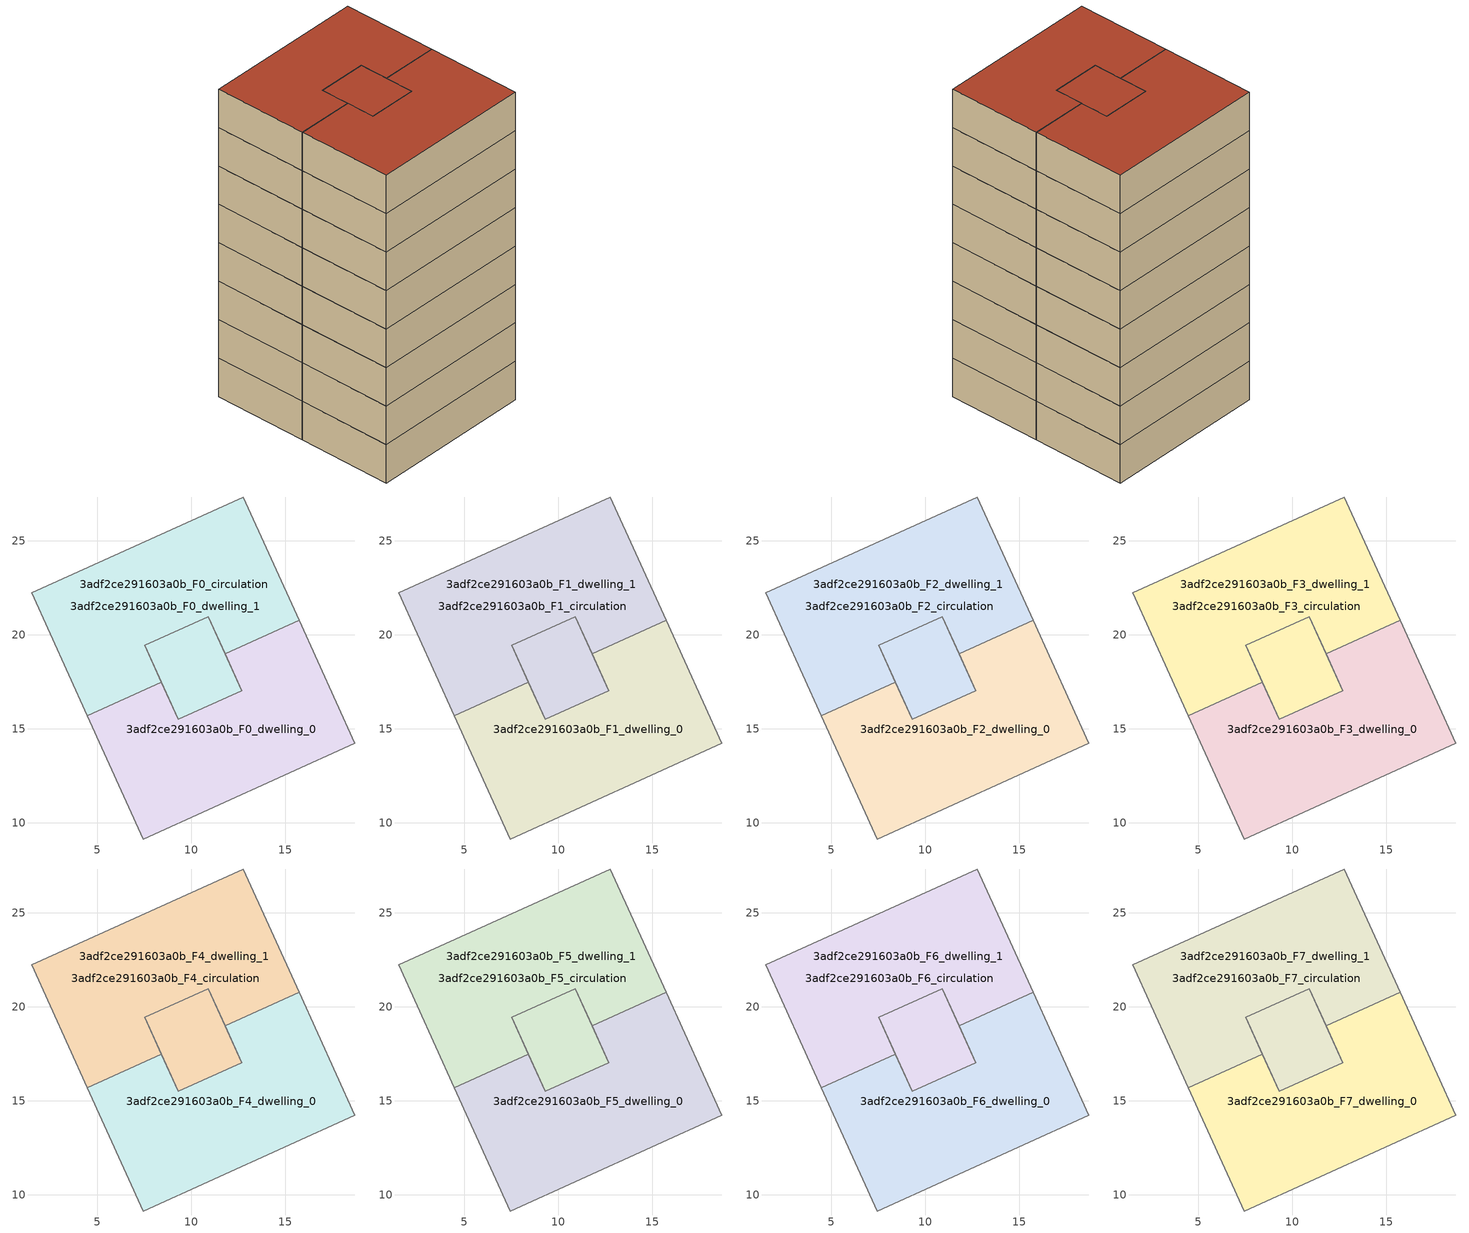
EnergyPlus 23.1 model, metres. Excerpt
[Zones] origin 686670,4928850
3adf2ce291603a0b_F0_dwelling_0
 floor ground (EU_floor_Construction): 15.74,20.78 18.7,14.24 7.44,9.14 4.48,15.68 8.42,17.47 9.31,15.51 12.69,17.04 11.8,19 z0
 wall adiabatic (EU_wall_Construction): 11.8,19 12.69,17.04 9.31,15.51 8.42,17.47 / 4.48,15.68 7.44,9.14 18.7,14.24 15.74,20.78 z0:3
 wall to 3adf2ce291603a0b_F0_dwelling_1 (EU_wall_Construction): 15.74,20.78 11.8,19 / 8.42,17.47 4.48,15.68 z0:3
3adf2ce291603a0b_F0_dwelling_1
 floor ground (EU_floor_Construction): 12.77,27.32 15.74,20.78 11.8,19 10.91,20.96 7.53,19.43 8.42,17.47 4.48,15.68 1.51,22.22 z0; 10.91,20.96 12.69,17.04 9.31,15.51 8.42,17.47 7.53,19.43 z0
 wall adiabatic (EU_wall_Construction): 8.42,17.47 7.53,19.43 / 10.91,20.96 11.8,19 / 15.74,20.78 12.77,27.32 1.51,22.22 4.48,15.68 z0:3
 wall to 3adf2ce291603a0b_F0_circulation (EU_wall_Construction): 7.53,19.43 10.91,20.96 z0:3
3adf2ce291603a0b_F0_circulation
 floor ground (EU_floor_Construction): 12.77,27.32 15.74,20.78 11.8,19 10.91,20.96 7.53,19.43 8.42,17.47 4.48,15.68 1.51,22.22 z0; 10.91,20.96 12.69,17.04 9.31,15.51 8.42,17.47 7.53,19.43 z0
 wall adiabatic (EU_wall_Construction): 7.53,19.43 9.31,15.51 12.69,17.04 10.91,20.96 z0:3
3adf2ce291603a0b_F1_dwelling_0
 floor to 3adf2ce291603a0b_F0_dwelling_0 (EU_floor_Construction): 15.74,20.78 18.7,14.24 7.44,9.14 4.48,15.68 8.42,17.47 9.31,15.51 12.69,17.04 11.8,19 z3
 wall adiabatic (EU_wall_Construction): 11.8,19 12.69,17.04 9.31,15.51 8.42,17.47 / 4.48,15.68 7.44,9.14 18.7,14.24 15.74,20.78 z3:6
 wall to 3adf2ce291603a0b_F1_dwelling_1 (EU_wall_Construction): 15.74,20.78 11.8,19 / 8.42,17.47 4.48,15.68 z3:6
3adf2ce291603a0b_F1_dwelling_1
 floor outside (EU_floor_Construction): 12.77,27.32 15.74,20.78 11.8,19 10.91,20.96 7.53,19.43 8.42,17.47 4.48,15.68 1.51,22.22 z3
 floor to 3adf2ce291603a0b_F0_dwelling_1 (EU_floor_Construction): 10.91,20.96 12.69,17.04 9.31,15.51 8.42,17.47 7.53,19.43 z3
 wall adiabatic (EU_wall_Construction): 8.42,17.47 7.53,19.43 / 10.91,20.96 11.8,19 / 15.74,20.78 12.77,27.32 1.51,22.22 4.48,15.68 z3:6
 wall to 3adf2ce291603a0b_F1_circulation (EU_wall_Construction): 7.53,19.43 10.91,20.96 z3:6
3adf2ce291603a0b_F1_circulation
 floor to 3adf2ce291603a0b_F0_circulation (EU_floor_Construction): 12.77,27.32 15.74,20.78 11.8,19 10.91,20.96 7.53,19.43 8.42,17.47 4.48,15.68 1.51,22.22 z3; 10.91,20.96 12.69,17.04 9.31,15.51 8.32,17.69 7.53,19.43 z3
 wall adiabatic (EU_wall_Construction): 7.53,19.43 9.31,15.51 12.69,17.04 10.91,20.96 z3:6
3adf2ce291603a0b_F2_dwelling_0
 floor to 3adf2ce291603a0b_F1_dwelling_0 (EU_floor_Construction): 15.74,20.78 18.7,14.24 7.44,9.14 4.48,15.68 8.42,17.47 9.31,15.51 12.69,17.04 11.8,19 z6
 wall adiabatic (EU_wall_Construction): 11.8,19 12.69,17.04 9.31,15.51 8.42,17.47 / 4.48,15.68 7.44,9.14 18.7,14.24 15.74,20.78 z6:9
 wall to 3adf2ce291603a0b_F2_dwelling_1 (EU_wall_Construction): 15.74,20.78 11.8,19 / 8.42,17.47 4.48,15.68 z6:9
3adf2ce291603a0b_F2_dwelling_1
 floor outside (EU_floor_Construction): 12.77,27.32 15.74,20.78 11.8,19 10.91,20.96 7.53,19.43 8.42,17.47 4.48,15.68 1.51,22.22 z6
 floor to 3adf2ce291603a0b_F1_dwelling_1 (EU_floor_Construction): 10.91,20.96 12.69,17.04 9.31,15.51 8.42,17.47 7.53,19.43 z6
 wall adiabatic (EU_wall_Construction): 8.42,17.47 7.53,19.43 / 10.91,20.96 11.8,19 / 15.74,20.78 12.77,27.32 1.51,22.22 4.48,15.68 z6:9
 wall to 3adf2ce291603a0b_F2_circulation (EU_wall_Construction): 7.53,19.43 10.91,20.96 z6:9
3adf2ce291603a0b_F2_circulation
 floor to 3adf2ce291603a0b_F1_circulation (EU_floor_Construction): 12.77,27.32 15.74,20.78 11.8,19 10.91,20.96 7.53,19.43 8.42,17.47 4.48,15.68 1.51,22.22 z6; 10.91,20.96 12.69,17.04 9.31,15.51 8.32,17.69 7.53,19.43 z6
 wall adiabatic (EU_wall_Construction): 7.53,19.43 9.31,15.51 12.69,17.04 10.91,20.96 z6:9
3adf2ce291603a0b_F3_dwelling_0
 floor to 3adf2ce291603a0b_F2_dwelling_0 (EU_floor_Construction): 15.74,20.78 18.7,14.24 7.44,9.14 4.48,15.68 8.42,17.47 9.31,15.51 12.69,17.04 11.8,19 z9
 wall adiabatic (EU_wall_Construction): 11.8,19 12.69,17.04 9.31,15.51 8.42,17.47 / 4.48,15.68 7.44,9.14 18.7,14.24 15.74,20.78 z9:12
 wall to 3adf2ce291603a0b_F3_dwelling_1 (EU_wall_Construction): 15.74,20.78 11.8,19 / 8.42,17.47 4.48,15.68 z9:12
3adf2ce291603a0b_F3_dwelling_1
 floor outside (EU_floor_Construction): 12.77,27.32 15.74,20.78 11.8,19 10.91,20.96 7.53,19.43 8.42,17.47 4.48,15.68 1.51,22.22 z9
 floor to 3adf2ce291603a0b_F2_dwelling_1 (EU_floor_Construction): 10.91,20.96 12.69,17.04 9.31,15.51 8.42,17.47 7.53,19.43 z9
 wall adiabatic (EU_wall_Construction): 8.42,17.47 7.53,19.43 / 10.91,20.96 11.8,19 / 15.74,20.78 12.77,27.32 1.51,22.22 4.48,15.68 z9:12
 wall to 3adf2ce291603a0b_F3_circulation (EU_wall_Construction): 7.53,19.43 10.91,20.96 z9:12
3adf2ce291603a0b_F3_circulation
 floor to 3adf2ce291603a0b_F2_circulation (EU_floor_Construction): 12.77,27.32 15.74,20.78 11.8,19 10.91,20.96 7.53,19.43 8.42,17.47 4.48,15.68 1.51,22.22 z9; 10.91,20.96 12.69,17.04 9.31,15.51 8.32,17.69 7.53,19.43 z9
 wall adiabatic (EU_wall_Construction): 7.53,19.43 9.31,15.51 12.69,17.04 10.91,20.96 z9:12
3adf2ce291603a0b_F4_dwelling_0
 floor to 3adf2ce291603a0b_F3_dwelling_0 (EU_floor_Construction): 15.74,20.78 18.7,14.24 7.44,9.14 4.48,15.68 8.42,17.47 9.31,15.51 12.69,17.04 11.8,19 z12
 wall adiabatic (EU_wall_Construction): 11.8,19 12.69,17.04 9.31,15.51 8.42,17.47 / 4.48,15.68 7.44,9.14 18.7,14.24 15.74,20.78 z12:15
 wall to 3adf2ce291603a0b_F4_dwelling_1 (EU_wall_Construction): 15.74,20.78 11.8,19 / 8.42,17.47 4.48,15.68 z12:15
3adf2ce291603a0b_F4_dwelling_1
 floor outside (EU_floor_Construction): 12.77,27.32 15.74,20.78 11.8,19 10.91,20.96 7.53,19.43 8.42,17.47 4.48,15.68 1.51,22.22 z12
 floor to 3adf2ce291603a0b_F3_dwelling_1 (EU_floor_Construction): 10.91,20.96 12.69,17.04 9.31,15.51 8.42,17.47 7.53,19.43 z12
 wall adiabatic (EU_wall_Construction): 8.42,17.47 7.53,19.43 / 10.91,20.96 11.8,19 / 15.74,20.78 12.77,27.32 1.51,22.22 4.48,15.68 z12:15
 wall to 3adf2ce291603a0b_F4_circulation (EU_wall_Construction): 7.53,19.43 10.91,20.96 z12:15
3adf2ce291603a0b_F4_circulation
 floor to 3adf2ce291603a0b_F3_circulation (EU_floor_Construction): 12.77,27.32 15.74,20.78 11.8,19 10.91,20.96 7.53,19.43 8.42,17.47 4.48,15.68 1.51,22.22 z12; 10.91,20.96 12.69,17.04 9.31,15.51 8.32,17.69 7.53,19.43 z12
 wall adiabatic (EU_wall_Construction): 7.53,19.43 9.31,15.51 12.69,17.04 10.91,20.96 z12:15
3adf2ce291603a0b_F5_dwelling_0
 floor to 3adf2ce291603a0b_F4_dwelling_0 (EU_floor_Construction): 15.74,20.78 18.7,14.24 7.44,9.14 4.48,15.68 8.42,17.47 9.31,15.51 12.69,17.04 11.8,19 z15
 wall adiabatic (EU_wall_Construction): 11.8,19 12.69,17.04 9.31,15.51 8.42,17.47 / 4.48,15.68 7.44,9.14 18.7,14.24 15.74,20.78 z15:18
 wall to 3adf2ce291603a0b_F5_dwelling_1 (EU_wall_Construction): 15.74,20.78 11.8,19 / 8.42,17.47 4.48,15.68 z15:18
3adf2ce291603a0b_F5_dwelling_1
 floor outside (EU_floor_Construction): 12.77,27.32 15.74,20.78 11.8,19 10.91,20.96 7.53,19.43 8.42,17.47 4.48,15.68 1.51,22.22 z15
 floor to 3adf2ce291603a0b_F4_dwelling_1 (EU_floor_Construction): 10.91,20.96 12.69,17.04 9.31,15.51 8.42,17.47 7.53,19.43 z15
 wall adiabatic (EU_wall_Construction): 8.42,17.47 7.53,19.43 / 10.91,20.96 11.8,19 / 15.74,20.78 12.77,27.32 1.51,22.22 4.48,15.68 z15:18
 wall to 3adf2ce291603a0b_F5_circulation (EU_wall_Construction): 7.53,19.43 10.91,20.96 z15:18
3adf2ce291603a0b_F5_circulation
 floor to 3adf2ce291603a0b_F4_circulation (EU_floor_Construction): 12.77,27.32 15.74,20.78 11.8,19 10.91,20.96 7.53,19.43 8.42,17.47 4.48,15.68 1.51,22.22 z15; 10.91,20.96 12.69,17.04 9.31,15.51 8.32,17.69 7.53,19.43 z15
 wall adiabatic (EU_wall_Construction): 7.53,19.43 9.31,15.51 12.69,17.04 10.91,20.96 z15:18
3adf2ce291603a0b_F6_dwelling_0
 floor to 3adf2ce291603a0b_F5_dwelling_0 (EU_floor_Construction): 15.74,20.78 18.7,14.24 7.44,9.14 4.48,15.68 8.42,17.47 9.31,15.51 12.69,17.04 11.8,19 z18
 wall adiabatic (EU_wall_Construction): 11.8,19 12.69,17.04 9.31,15.51 8.42,17.47 / 4.48,15.68 7.44,9.14 18.7,14.24 15.74,20.78 z18:21
 wall to 3adf2ce291603a0b_F6_dwelling_1 (EU_wall_Construction): 15.74,20.78 11.8,19 / 8.42,17.47 4.48,15.68 z18:21
3adf2ce291603a0b_F6_dwelling_1
 floor outside (EU_floor_Construction): 12.77,27.32 15.74,20.78 11.8,19 10.91,20.96 7.53,19.43 8.42,17.47 4.48,15.68 1.51,22.22 z18
 floor to 3adf2ce291603a0b_F5_dwelling_1 (EU_floor_Construction): 10.91,20.96 12.69,17.04 9.31,15.51 8.42,17.47 7.53,19.43 z18
 wall adiabatic (EU_wall_Construction): 8.42,17.47 7.53,19.43 / 10.91,20.96 11.8,19 / 15.74,20.78 12.77,27.32 1.51,22.22 4.48,15.68 z18:21
 wall to 3adf2ce291603a0b_F6_circulation (EU_wall_Construction): 7.53,19.43 10.91,20.96 z18:21
3adf2ce291603a0b_F6_circulation
 floor to 3adf2ce291603a0b_F5_circulation (EU_floor_Construction): 12.77,27.32 15.74,20.78 11.8,19 10.91,20.96 7.53,19.43 8.42,17.47 4.48,15.68 1.51,22.22 z18; 10.91,20.96 12.69,17.04 9.31,15.51 8.32,17.69 7.53,19.43 z18
 wall adiabatic (EU_wall_Construction): 7.53,19.43 9.31,15.51 12.69,17.04 10.91,20.96 z18:21
3adf2ce291603a0b_F7_dwelling_0
 floor to 3adf2ce291603a0b_F6_dwelling_0 (EU_floor_Construction): 15.74,20.78 18.7,14.24 7.44,9.14 4.48,15.68 8.42,17.47 9.31,15.51 12.69,17.04 11.8,19 z21
 wall adiabatic (EU_wall_Construction): 11.8,19 12.69,17.04 9.31,15.51 8.42,17.47 / 4.48,15.68 7.44,9.14 18.7,14.24 15.74,20.78 z21:24
 wall to 3adf2ce291603a0b_F7_dwelling_1 (EU_wall_Construction): 15.74,20.78 11.8,19 / 8.42,17.47 4.48,15.68 z21:24
 roof outside (EU_roof_Construction): 18.7,14.24 15.74,20.78 11.8,19 12.69,17.04 9.31,15.51 8.42,17.47 4.48,15.68 7.44,9.14 z24
3adf2ce291603a0b_F7_dwelling_1
 floor outside (EU_floor_Construction): 12.77,27.32 15.74,20.78 11.8,19 10.91,20.96 7.53,19.43 8.42,17.47 4.48,15.68 1.51,22.22 z21
 floor to 3adf2ce291603a0b_F6_dwelling_1 (EU_floor_Construction): 10.91,20.96 12.69,17.04 9.31,15.51 8.42,17.47 7.53,19.43 z21
 wall adiabatic (EU_wall_Construction): 8.42,17.47 7.53,19.43 / 10.91,20.96 11.8,19 / 15.74,20.78 12.77,27.32 1.51,22.22 4.48,15.68 z21:24
 wall to 3adf2ce291603a0b_F7_circulation (EU_wall_Construction): 7.53,19.43 10.91,20.96 z21:24
 roof outside (EU_roof_Construction): 12.69,17.04 10.91,20.96 7.53,19.43 8.42,17.47 9.31,15.51 z24; 15.74,20.78 12.77,27.32 1.51,22.22 4.48,15.68 8.42,17.47 7.53,19.43 10.91,20.96 11.8,19 z24
3adf2ce291603a0b_F7_circulation
 floor to 3adf2ce291603a0b_F6_circulation (EU_floor_Construction): 12.77,27.32 15.74,20.78 11.8,19 10.91,20.96 7.53,19.43 8.42,17.47 4.48,15.68 1.51,22.22 z21; 10.91,20.96 12.69,17.04 9.31,15.51 8.32,17.69 7.53,19.43 z21
 wall adiabatic (EU_wall_Construction): 7.53,19.43 9.31,15.51 12.69,17.04 10.91,20.96 z21:24
 roof outside (EU_roof_Construction): 12.69,17.04 10.91,20.96 7.53,19.43 8.42,17.47 9.31,15.51 z24; 15.74,20.78 12.77,27.32 1.51,22.22 4.48,15.68 8.42,17.47 7.53,19.43 10.91,20.96 11.8,19 z24
[Building]
EU S2 Campaign: North Axis=0; Terrain=City; Solar Distribution=FullExterior
[Site:Location]
Bologna: Latitude=44.5; Longitude=11.25; Time Zone=1; Elevation=37
[SizingPeriod:WeatherFileDays]
AnnualSizingPeriod: Begin Month=1; Begin Day of Month=1; End Month=12; End Day of Month=31; Day of Week for Start Day=Monday; Use Weather File Daylight Saving Period=No; Use Weather File Rain and Snow Indicators=No
[MATERIAL]
EU_InternalMass_Material: Roughness=MediumRough; Thickness=0.1; Conductivity=1; Density=1800; Specific Heat=900; Thermal Absorptance=0.9; Solar Absorptance=0.7; Visible Absorptance=0.7
[MATERIAL:NOMASS] Roughness=MediumRough; Thermal Absorptance=0.9; Solar Absorptance=0.7; Visible Absorptance=0.7
Name | Thermal Resistance
EU_wall_NoMass | 0.905828
EU_roof_NoMass | 0.37593
EU_floor_NoMass | 0.67114
[CONSTRUCTION]
EU_wall_Construction: EU_wall_NoMass
EU_roof_Construction: EU_roof_NoMass
EU_floor_Construction: EU_floor_NoMass
EU_InternalMass_Construction: EU_InternalMass_Material
[ZONE] Type=1; Multiplier=1; Ceiling Height=autocalculate; Floor Area=autocalculate; Part of Total Floor Area=Yes
Name | Volume
3adf2ce291603a0b_F0_dwelling_0; 3adf2ce291603a0b_F1_dwelling_0; 3adf2ce291603a0b_F2_dwelling_0; 3adf2ce291603a0b_F3_dwelling_0; 3adf2ce291603a0b_F4_dwelling_0; 3adf2ce291603a0b_F5_dwelling_0; 3adf2ce291603a0b_F6_dwelling_0; 3adf2ce291603a0b_F7_dwelling_0 | 242.302
3adf2ce291603a0b_F0_dwelling_1; 3adf2ce291603a0b_F1_dwelling_1; 3adf2ce291603a0b_F2_dwelling_1; 3adf2ce291603a0b_F3_dwelling_1; 3adf2ce291603a0b_F4_dwelling_1; 3adf2ce291603a0b_F5_dwelling_1; 3adf2ce291603a0b_F6_dwelling_1; 3adf2ce291603a0b_F7_dwelling_1; 3adf2ce291603a0b_F0_circulation | 290.229
3adf2ce291603a0b_F1_circulation; 3adf2ce291603a0b_F2_circulation; 3adf2ce291603a0b_F3_circulation; 3adf2ce291603a0b_F4_circulation; 3adf2ce291603a0b_F5_circulation; 3adf2ce291603a0b_F6_circulation; 3adf2ce291603a0b_F7_circulation | 290.23
[INTERNALMASS] Construction=EU_InternalMass_Construction; Surface Area=80.7672
Name | Zone or ZoneList
3adf2ce291603a0b_F0_dwelling_0_EU_InternalMass | 3adf2ce291603a0b_F0_dwelling_0
3adf2ce291603a0b_F0_dwelling_1_EU_InternalMass | 3adf2ce291603a0b_F0_dwelling_1
3adf2ce291603a0b_F1_dwelling_0_EU_InternalMass | 3adf2ce291603a0b_F1_dwelling_0
3adf2ce291603a0b_F1_dwelling_1_EU_InternalMass | 3adf2ce291603a0b_F1_dwelling_1
3adf2ce291603a0b_F2_dwelling_0_EU_InternalMass | 3adf2ce291603a0b_F2_dwelling_0
3adf2ce291603a0b_F2_dwelling_1_EU_InternalMass | 3adf2ce291603a0b_F2_dwelling_1
3adf2ce291603a0b_F3_dwelling_0_EU_InternalMass | 3adf2ce291603a0b_F3_dwelling_0
3adf2ce291603a0b_F3_dwelling_1_EU_InternalMass | 3adf2ce291603a0b_F3_dwelling_1
3adf2ce291603a0b_F4_dwelling_0_EU_InternalMass | 3adf2ce291603a0b_F4_dwelling_0
3adf2ce291603a0b_F4_dwelling_1_EU_InternalMass | 3adf2ce291603a0b_F4_dwelling_1
3adf2ce291603a0b_F5_dwelling_0_EU_InternalMass | 3adf2ce291603a0b_F5_dwelling_0
3adf2ce291603a0b_F5_dwelling_1_EU_InternalMass | 3adf2ce291603a0b_F5_dwelling_1
3adf2ce291603a0b_F6_dwelling_0_EU_InternalMass | 3adf2ce291603a0b_F6_dwelling_0
3adf2ce291603a0b_F6_dwelling_1_EU_InternalMass | 3adf2ce291603a0b_F6_dwelling_1
3adf2ce291603a0b_F7_dwelling_0_EU_InternalMass | 3adf2ce291603a0b_F7_dwelling_0
3adf2ce291603a0b_F7_dwelling_1_EU_InternalMass | 3adf2ce291603a0b_F7_dwelling_1
[OTHEREQUIPMENT] Fuel Type=Electricity; Design Level Calculation Method=Watts/Area; Power per Zone Floor Area=1; Fraction Latent=0; Fraction Radiant=0; Fraction Lost=0; Carbon Dioxide Generation Rate=0; EndUse Subcategory=EU_Step8_InternalGains
Name | Zone or ZoneList or Space or SpaceList | Schedule
EU_Step8_InternalGain_3adf2ce291603a0b_F0_dwelling_0_f000 | 3adf2ce291603a0b_F0_dwelling_0 | EU_Step8_GainSchedule_3adf2ce291603a0b_F0_dwelling_0_f000
EU_Step8_InternalGain_3adf2ce291603a0b_F0_dwelling_1_f000 | 3adf2ce291603a0b_F0_dwelling_1 | EU_Step8_GainSchedule_3adf2ce291603a0b_F0_dwelling_1_f000
EU_Step8_InternalGain_3adf2ce291603a0b_F1_dwelling_0_f000 | 3adf2ce291603a0b_F1_dwelling_0 | EU_Step8_GainSchedule_3adf2ce291603a0b_F1_dwelling_0_f000
EU_Step8_InternalGain_3adf2ce291603a0b_F1_dwelling_1_f000 | 3adf2ce291603a0b_F1_dwelling_1 | EU_Step8_GainSchedule_3adf2ce291603a0b_F1_dwelling_1_f000
EU_Step8_InternalGain_3adf2ce291603a0b_F2_dwelling_0_f000 | 3adf2ce291603a0b_F2_dwelling_0 | EU_Step8_GainSchedule_3adf2ce291603a0b_F2_dwelling_0_f000
EU_Step8_InternalGain_3adf2ce291603a0b_F2_dwelling_1_f000 | 3adf2ce291603a0b_F2_dwelling_1 | EU_Step8_GainSchedule_3adf2ce291603a0b_F2_dwelling_1_f000
EU_Step8_InternalGain_3adf2ce291603a0b_F3_dwelling_0_f000 | 3adf2ce291603a0b_F3_dwelling_0 | EU_Step8_GainSchedule_3adf2ce291603a0b_F3_dwelling_0_f000
EU_Step8_InternalGain_3adf2ce291603a0b_F3_dwelling_1_f000 | 3adf2ce291603a0b_F3_dwelling_1 | EU_Step8_GainSchedule_3adf2ce291603a0b_F3_dwelling_1_f000
EU_Step8_InternalGain_3adf2ce291603a0b_F4_dwelling_0_f000 | 3adf2ce291603a0b_F4_dwelling_0 | EU_Step8_GainSchedule_3adf2ce291603a0b_F4_dwelling_0_f000
EU_Step8_InternalGain_3adf2ce291603a0b_F4_dwelling_1_f000 | 3adf2ce291603a0b_F4_dwelling_1 | EU_Step8_GainSchedule_3adf2ce291603a0b_F4_dwelling_1_f000
EU_Step8_InternalGain_3adf2ce291603a0b_F5_dwelling_0_f000 | 3adf2ce291603a0b_F5_dwelling_0 | EU_Step8_GainSchedule_3adf2ce291603a0b_F5_dwelling_0_f000
EU_Step8_InternalGain_3adf2ce291603a0b_F5_dwelling_1_f000 | 3adf2ce291603a0b_F5_dwelling_1 | EU_Step8_GainSchedule_3adf2ce291603a0b_F5_dwelling_1_f000
EU_Step8_InternalGain_3adf2ce291603a0b_F6_dwelling_0_f000 | 3adf2ce291603a0b_F6_dwelling_0 | EU_Step8_GainSchedule_3adf2ce291603a0b_F6_dwelling_0_f000
EU_Step8_InternalGain_3adf2ce291603a0b_F6_dwelling_1_f000 | 3adf2ce291603a0b_F6_dwelling_1 | EU_Step8_GainSchedule_3adf2ce291603a0b_F6_dwelling_1_f000
EU_Step8_InternalGain_3adf2ce291603a0b_F7_dwelling_0_f000 | 3adf2ce291603a0b_F7_dwelling_0 | EU_Step8_GainSchedule_3adf2ce291603a0b_F7_dwelling_0_f000
EU_Step8_InternalGain_3adf2ce291603a0b_F7_dwelling_1_f000 | 3adf2ce291603a0b_F7_dwelling_1 | EU_Step8_GainSchedule_3adf2ce291603a0b_F7_dwelling_1_f000
[ZONEINFILTRATION:DESIGNFLOWRATE] Schedule=EU_AlwaysOn; Design Flow Rate Calculation Method=Flow/Area; Flow Rate per Floor Area=0.0005; Constant Term Coefficient=1; Temperature Term Coefficient=0; Velocity Term Coefficient=0; Velocity Squared Term Coefficient=0
Name | Zone or ZoneList or Space or SpaceList
EU_Circulation_Infiltration_3adf2ce291603a0b_F0_circulation | 3adf2ce291603a0b_F0_circulation
EU_Circulation_Infiltration_3adf2ce291603a0b_F1_circulation | 3adf2ce291603a0b_F1_circulation
EU_Circulation_Infiltration_3adf2ce291603a0b_F2_circulation | 3adf2ce291603a0b_F2_circulation
EU_Circulation_Infiltration_3adf2ce291603a0b_F3_circulation | 3adf2ce291603a0b_F3_circulation
EU_Circulation_Infiltration_3adf2ce291603a0b_F4_circulation | 3adf2ce291603a0b_F4_circulation
EU_Circulation_Infiltration_3adf2ce291603a0b_F5_circulation | 3adf2ce291603a0b_F5_circulation
EU_Circulation_Infiltration_3adf2ce291603a0b_F6_circulation | 3adf2ce291603a0b_F6_circulation
EU_Circulation_Infiltration_3adf2ce291603a0b_F7_circulation | 3adf2ce291603a0b_F7_circulation
[ZONEVENTILATION:DESIGNFLOWRATE] Schedule=EU_AlwaysOn; Design Flow Rate Calculation Method=AirChanges/Hour; Air Changes per Hour=0.73129; Ventilation Type=Natural; Fan Pressure Rise=0; Fan Total Efficiency=1; Constant Term Coefficient=1; Temperature Term Coefficient=0; Velocity Term Coefficient=0; Velocity Squared Term Coefficient=0; Minimum Indoor Temperature=-100; Maximum Indoor Temperature=100; Delta Temperature=-100; Minimum Outdoor Temperature=-100; Maximum Outdoor Temperature=100; Maximum Wind Speed=40
Name | Zone or ZoneList or Space or SpaceList
EU_ConstantAir_3adf2ce291603a0b_F0_dwelling_0 | 3adf2ce291603a0b_F0_dwelling_0
EU_ConstantAir_3adf2ce291603a0b_F0_dwelling_1 | 3adf2ce291603a0b_F0_dwelling_1
EU_ConstantAir_3adf2ce291603a0b_F1_dwelling_0 | 3adf2ce291603a0b_F1_dwelling_0
EU_ConstantAir_3adf2ce291603a0b_F1_dwelling_1 | 3adf2ce291603a0b_F1_dwelling_1
EU_ConstantAir_3adf2ce291603a0b_F2_dwelling_0 | 3adf2ce291603a0b_F2_dwelling_0
EU_ConstantAir_3adf2ce291603a0b_F2_dwelling_1 | 3adf2ce291603a0b_F2_dwelling_1
EU_ConstantAir_3adf2ce291603a0b_F3_dwelling_0 | 3adf2ce291603a0b_F3_dwelling_0
EU_ConstantAir_3adf2ce291603a0b_F3_dwelling_1 | 3adf2ce291603a0b_F3_dwelling_1
EU_ConstantAir_3adf2ce291603a0b_F4_dwelling_0 | 3adf2ce291603a0b_F4_dwelling_0
EU_ConstantAir_3adf2ce291603a0b_F4_dwelling_1 | 3adf2ce291603a0b_F4_dwelling_1
EU_ConstantAir_3adf2ce291603a0b_F5_dwelling_0 | 3adf2ce291603a0b_F5_dwelling_0
EU_ConstantAir_3adf2ce291603a0b_F5_dwelling_1 | 3adf2ce291603a0b_F5_dwelling_1
EU_ConstantAir_3adf2ce291603a0b_F6_dwelling_0 | 3adf2ce291603a0b_F6_dwelling_0
EU_ConstantAir_3adf2ce291603a0b_F6_dwelling_1 | 3adf2ce291603a0b_F6_dwelling_1
EU_ConstantAir_3adf2ce291603a0b_F7_dwelling_0 | 3adf2ce291603a0b_F7_dwelling_0
EU_ConstantAir_3adf2ce291603a0b_F7_dwelling_1 | 3adf2ce291603a0b_F7_dwelling_1
[HVACTEMPLATE:THERMOSTAT] Constant Heating Setpoint=20; Constant Cooling Setpoint=50
EU_HeatOnly_3adf2ce291603a0b_F0_dwelling_0; EU_HeatOnly_3adf2ce291603a0b_F0_dwelling_1; EU_HeatOnly_3adf2ce291603a0b_F1_dwelling_0; EU_HeatOnly_3adf2ce291603a0b_F1_dwelling_1; EU_HeatOnly_3adf2ce291603a0b_F2_dwelling_0; EU_HeatOnly_3adf2ce291603a0b_F2_dwelling_1; EU_HeatOnly_3adf2ce291603a0b_F3_dwelling_0; EU_HeatOnly_3adf2ce291603a0b_F3_dwelling_1; EU_HeatOnly_3adf2ce291603a0b_F4_dwelling_0; EU_HeatOnly_3adf2ce291603a0b_F4_dwelling_1; EU_HeatOnly_3adf2ce291603a0b_F5_dwelling_0; EU_HeatOnly_3adf2ce291603a0b_F5_dwelling_1; EU_HeatOnly_3adf2ce291603a0b_F6_dwelling_0; EU_HeatOnly_3adf2ce291603a0b_F6_dwelling_1; EU_HeatOnly_3adf2ce291603a0b_F7_dwelling_0; EU_HeatOnly_3adf2ce291603a0b_F7_dwelling_1
[HVACTEMPLATE:ZONE:IDEALLOADSAIRSYSTEM] System Availability Schedule=EU_AlwaysOn; Maximum Heating Supply Air Temperature=50; Minimum Cooling Supply Air Temperature=13; Maximum Heating Supply Air Humidity Ratio=0.0156; Minimum Cooling Supply Air Humidity Ratio=0.0077; Heating Limit=NoLimit; Cooling Limit=NoLimit; Heating Availability Schedule=EU_AlwaysOn; Cooling Availability Schedule=EU_CoolingOff; Dehumidification Control Type=ConstantSensibleHeatRatio; Cooling Sensible Heat Ratio=0.7; Dehumidification Setpoint=60; Humidification Control Type=None; Humidification Setpoint=30; Outdoor Air Method=None; Outdoor Air Flow Rate per Person=0.00944; Outdoor Air Flow Rate per Zone Floor Area=0; Outdoor Air Flow Rate per Zone=0; Demand Controlled Ventilation Type=None; Outdoor Air Economizer Type=NoEconomizer; Heat Recovery Type=None; Sensible Heat Recovery Effectiveness=0.7; Latent Heat Recovery Effectiveness=0.65
Name | Template Thermostat
3adf2ce291603a0b_F0_dwelling_0 | EU_HeatOnly_3adf2ce291603a0b_F0_dwelling_0
3adf2ce291603a0b_F0_dwelling_1 | EU_HeatOnly_3adf2ce291603a0b_F0_dwelling_1
3adf2ce291603a0b_F1_dwelling_0 | EU_HeatOnly_3adf2ce291603a0b_F1_dwelling_0
3adf2ce291603a0b_F1_dwelling_1 | EU_HeatOnly_3adf2ce291603a0b_F1_dwelling_1
3adf2ce291603a0b_F2_dwelling_0 | EU_HeatOnly_3adf2ce291603a0b_F2_dwelling_0
3adf2ce291603a0b_F2_dwelling_1 | EU_HeatOnly_3adf2ce291603a0b_F2_dwelling_1
3adf2ce291603a0b_F3_dwelling_0 | EU_HeatOnly_3adf2ce291603a0b_F3_dwelling_0
3adf2ce291603a0b_F3_dwelling_1 | EU_HeatOnly_3adf2ce291603a0b_F3_dwelling_1
3adf2ce291603a0b_F4_dwelling_0 | EU_HeatOnly_3adf2ce291603a0b_F4_dwelling_0
3adf2ce291603a0b_F4_dwelling_1 | EU_HeatOnly_3adf2ce291603a0b_F4_dwelling_1
3adf2ce291603a0b_F5_dwelling_0 | EU_HeatOnly_3adf2ce291603a0b_F5_dwelling_0
3adf2ce291603a0b_F5_dwelling_1 | EU_HeatOnly_3adf2ce291603a0b_F5_dwelling_1
3adf2ce291603a0b_F6_dwelling_0 | EU_HeatOnly_3adf2ce291603a0b_F6_dwelling_0
3adf2ce291603a0b_F6_dwelling_1 | EU_HeatOnly_3adf2ce291603a0b_F6_dwelling_1
3adf2ce291603a0b_F7_dwelling_0 | EU_HeatOnly_3adf2ce291603a0b_F7_dwelling_0
3adf2ce291603a0b_F7_dwelling_1 | EU_HeatOnly_3adf2ce291603a0b_F7_dwelling_1
[SIZING:ZONE] Zone Cooling Design Supply Air Temperature Input Method=SupplyAirTemperature; Zone Cooling Design Supply Air Temperature=13; Zone Heating Design Supply Air Temperature Input Method=SupplyAirTemperature; Zone Heating Design Supply Air Temperature=50; Zone Cooling Design Supply Air Humidity Ratio=0.008; Zone Heating Design Supply Air Humidity Ratio=0.008; Cooling Design Air Flow Method=DesignDay; Cooling Design Air Flow Rate=0; Cooling Minimum Air Flow per Zone Floor Area=0.000762; Cooling Minimum Air Flow=0; Cooling Minimum Air Flow Fraction=0.2; Heating Design Air Flow Method=DesignDay; Heating Design Air Flow Rate=0; Heating Maximum Air Flow per Zone Floor Area=0.002032; Heating Maximum Air Flow=0.141576; Heating Maximum Air Flow Fraction=0.3; Account for Dedicated Outdoor Air System=No; Dedicated Outdoor Air System Control Strategy=NeutralSupplyAir; Dedicated Outdoor Air Low Setpoint Temperature for Design=autosize; Dedicated Outdoor Air High Setpoint Temperature for Design=autosize; Zone Load Sizing Method=Sensible Load Only No Latent Load; Zone Latent Cooling Design Supply Air Humidity Ratio Input Method=HumidityRatioDifference; Zone Cooling Design Supply Air Humidity Ratio Difference=0.005; Zone Latent Heating Design Supply Air Humidity Ratio Input Method=HumidityRatioDifference; Zone Humidification Design Supply Air Humidity Ratio Difference=0.005
3adf2ce291603a0b_F0_dwelling_0; 3adf2ce291603a0b_F0_dwelling_1; 3adf2ce291603a0b_F1_dwelling_0; 3adf2ce291603a0b_F1_dwelling_1; 3adf2ce291603a0b_F2_dwelling_0; 3adf2ce291603a0b_F2_dwelling_1; 3adf2ce291603a0b_F3_dwelling_0; 3adf2ce291603a0b_F3_dwelling_1; 3adf2ce291603a0b_F4_dwelling_0; 3adf2ce291603a0b_F4_dwelling_1; 3adf2ce291603a0b_F5_dwelling_0; 3adf2ce291603a0b_F5_dwelling_1; 3adf2ce291603a0b_F6_dwelling_0; 3adf2ce291603a0b_F6_dwelling_1; 3adf2ce291603a0b_F7_dwelling_0; 3adf2ce291603a0b_F7_dwelling_1
[SCHEDULE:CONSTANT]
Name | Hourly Value
EU_AlwaysOn | 1
EU_CoolingOff | 0
[SCHEDULE:FILE] Column Number=1; Rows to Skip at Top=0; Number of Hours of Data=8760; Column Separator=Comma; Interpolate to Timestep=No; Minutes per Item=60; Adjust Schedule for Daylight Savings=Yes
Name | File
EU_Step8_GainSchedule_3adf2ce291603a0b_F0_dwelling_0_f000 | ../../schedules/3adf2ce291603a0b/3adf2ce291603a0b_F0_dwelling_0_f000_gain.csv
EU_Step8_GainSchedule_3adf2ce291603a0b_F0_dwelling_1_f000 | ../../schedules/3adf2ce291603a0b/3adf2ce291603a0b_F0_dwelling_1_f000_gain.csv
EU_Step8_GainSchedule_3adf2ce291603a0b_F1_dwelling_0_f000 | ../../schedules/3adf2ce291603a0b/3adf2ce291603a0b_F1_dwelling_0_f000_gain.csv
EU_Step8_GainSchedule_3adf2ce291603a0b_F1_dwelling_1_f000 | ../../schedules/3adf2ce291603a0b/3adf2ce291603a0b_F1_dwelling_1_f000_gain.csv
EU_Step8_GainSchedule_3adf2ce291603a0b_F2_dwelling_0_f000 | ../../schedules/3adf2ce291603a0b/3adf2ce291603a0b_F2_dwelling_0_f000_gain.csv
EU_Step8_GainSchedule_3adf2ce291603a0b_F2_dwelling_1_f000 | ../../schedules/3adf2ce291603a0b/3adf2ce291603a0b_F2_dwelling_1_f000_gain.csv
EU_Step8_GainSchedule_3adf2ce291603a0b_F3_dwelling_0_f000 | ../../schedules/3adf2ce291603a0b/3adf2ce291603a0b_F3_dwelling_0_f000_gain.csv
EU_Step8_GainSchedule_3adf2ce291603a0b_F3_dwelling_1_f000 | ../../schedules/3adf2ce291603a0b/3adf2ce291603a0b_F3_dwelling_1_f000_gain.csv
EU_Step8_GainSchedule_3adf2ce291603a0b_F4_dwelling_0_f000 | ../../schedules/3adf2ce291603a0b/3adf2ce291603a0b_F4_dwelling_0_f000_gain.csv
EU_Step8_GainSchedule_3adf2ce291603a0b_F4_dwelling_1_f000 | ../../schedules/3adf2ce291603a0b/3adf2ce291603a0b_F4_dwelling_1_f000_gain.csv
EU_Step8_GainSchedule_3adf2ce291603a0b_F5_dwelling_0_f000 | ../../schedules/3adf2ce291603a0b/3adf2ce291603a0b_F5_dwelling_0_f000_gain.csv
EU_Step8_GainSchedule_3adf2ce291603a0b_F5_dwelling_1_f000 | ../../schedules/3adf2ce291603a0b/3adf2ce291603a0b_F5_dwelling_1_f000_gain.csv
EU_Step8_GainSchedule_3adf2ce291603a0b_F6_dwelling_0_f000 | ../../schedules/3adf2ce291603a0b/3adf2ce291603a0b_F6_dwelling_0_f000_gain.csv
EU_Step8_GainSchedule_3adf2ce291603a0b_F6_dwelling_1_f000 | ../../schedules/3adf2ce291603a0b/3adf2ce291603a0b_F6_dwelling_1_f000_gain.csv
EU_Step8_GainSchedule_3adf2ce291603a0b_F7_dwelling_0_f000 | ../../schedules/3adf2ce291603a0b/3adf2ce291603a0b_F7_dwelling_0_f000_gain.csv
EU_Step8_GainSchedule_3adf2ce291603a0b_F7_dwelling_1_f000 | ../../schedules/3adf2ce291603a0b/3adf2ce291603a0b_F7_dwelling_1_f000_gain.csv
